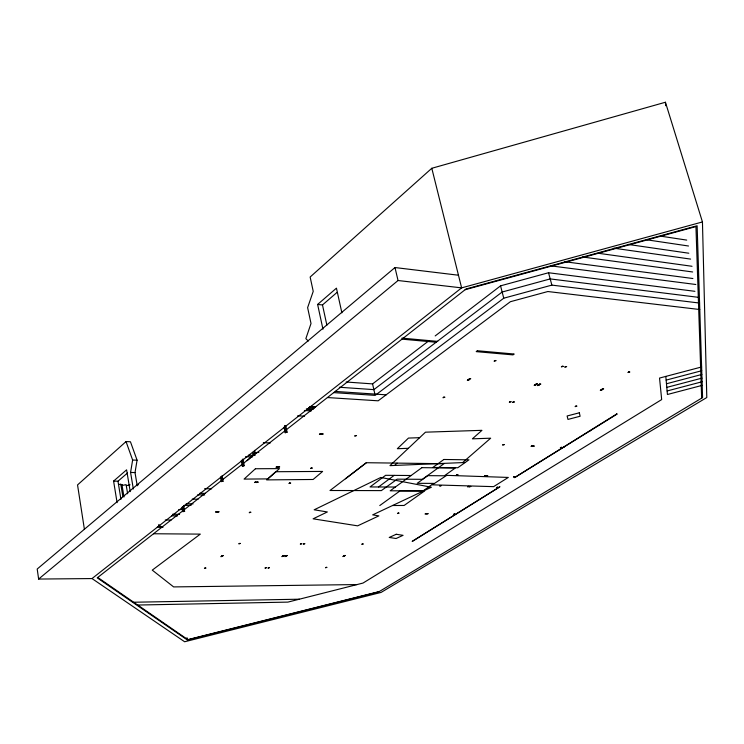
<?xml version="1.0" encoding="UTF-8"?>
<svg xmlns="http://www.w3.org/2000/svg" width="744" height="744" viewBox="0 0 744 744"><rect width="100%" height="100%" fill="white"/><g stroke="black" fill="none" stroke-linecap="round" stroke-linejoin="round"><path stroke-width="1.12" d="M133.334 488.994L130.581 472.44L132.627 460.024L126.034 441.573L130.451 441.769L137.073 460.183L135.017 472.579L137.231 485.795M120.63 484.651L121.932 484.511L121.532 485.609L126.117 484.623L127.633 493.793M120.649 484.335L118.733 484.437M394.599 465.446L397.091 463.112M247.185 460.62L252.83 455.375L255.118 455.375M126.034 441.573L77.543 484.921L84.425 529.458M458.471 275.224L394.99 267.542L37.2 569.021L38.632 579.055L92.014 578.562L184.633 641.756L381.067 592.429L706.8 397.519L702.448 221.945L665.434 102.244L431.799 168.284L310.146 277.019L313.224 291.36L307.625 307.635L311.011 323.501L305.849 338.641L308.295 341.04M462.656 462.582L490.659 438.197L472.375 438.839L481.963 430.33L425.475 432.18L389.958 465.642L465.223 462.48M117.096 502.656L113.59 481.098L126.601 469.836L130.219 491.617M322.961 329.211L317.623 304.445L336.446 288.151L341.887 312.824M113.59 481.098L117.98 481.219L127.55 472.97M317.623 304.445L322.487 304.947L337.069 292.383M38.632 579.055L398.04 280.516L461.624 287.872L702.448 221.945M92.014 578.562L461.624 287.872L431.799 168.284M182.903 511.63L184.652 511.175L182.903 511.63L182.113 507.148M221.321 481.582L223.135 481.098L221.321 481.582L220.503 477.164M241.279 460.536L242.349 466.135L244.199 465.651L242.916 458.927M284.031 427.158L285.157 432.692L287.082 432.18L285.733 425.54M244.199 465.651L242.349 466.135M287.082 432.18L285.157 432.692M345.467 478.811L366.355 462.722L444.019 463.707L422.332 479.322L397.203 479.155L381.347 490.612L330.011 490.501L366.355 462.722M346.146 382.007L372.577 383.895L428.739 340.864M435.184 335.925L500.554 285.845L548.533 272.741L694.924 291.322M699.583 303.059L551.871 285.11L503.753 298.204L375.153 395.371L333.712 392.618M378.529 486.976L394.171 475.379M379.775 505.557L400.067 490.863L424.647 490.919L404.113 505.474L392.544 505.511M126.368 485.711L130.07 484.79M258.856 452.436L254.336 452.622A1.488 0.521 -11 0 0 253.732 453.096L253.788 453.319M465.167 289.714L695.947 226.585L701.657 398.142M701.611 366.959L702.578 397.594L378.668 591.908L187.349 639.961L97.222 577.856L466.079 288.96L697.128 225.748L701.611 366.959L659.537 378.064L661.676 399.575L363.007 583.064L287.882 602.11L137.733 605.039M666.14 380.11L701.731 370.726M666.475 383.764L701.843 374.446M666.791 387.382L701.964 378.129M667.117 390.963L702.076 381.765M702.197 385.364L667.433 394.497L665.815 376.408M379.254 591.564L187.841 639.635L97.752 577.437M137.036 484.66L138.542 484.744M408.363 448.307L397.324 448.716L408.475 438.067L419.625 437.686M133.688 602.24L299.367 599.199M357.055 584.57L173.622 586.914L152.26 570.127L200.313 534.118L153.497 533.755M395.352 487.032L370.038 486.939L385.615 475.314L411.116 475.518M157.31 527.208L163.001 527.273M165.289 519.991L171.046 520.065M172.645 514.234L179.574 514.337M171.771 515.815L177.546 515.899M178.727 509.556L182.187 509.612M184.131 505.306L191.069 505.436M186.158 503.753L193.096 503.893M192.24 499.122L198.016 499.243M199.736 493.272L205.53 493.411M197.709 494.816L204.656 494.974M204.656 488.65L211.612 488.827M130.581 472.44L135.017 472.579M132.627 460.024L137.073 460.183M245.474 456.714L252.337 456.983M248.589 455.216L253.174 455.393M538.768 462.545L539.233 462.573M263.357 442.661L270.286 442.968M563.85 446.921L564.315 446.949M589.815 430.748L590.29 430.767M297.656 415.803L304.566 416.184M307.718 409.47L310.016 409.6M304.398 410.493L311.327 410.893M310.899 406.41L315.772 406.708M309.56 406.689L315.289 407.033M308.5 407.796L314.256 408.14M306.342 408.865L313.271 409.274M327.416 397.547L378.166 400.811L510.365 301.72L547.854 291.527L699.779 309.523M335.237 391.418L386.145 394.832M339.357 387.252L373.869 389.624L502.154 292.02L550.197 278.916L697.826 297.256M401.927 338.12L437.704 341.394M401.918 339.143L436.533 342.287M551.332 265.933L695.817 284.496M564.557 261.693L692.906 278.526M582.589 256.987L692.655 271.978M598.064 253.239L692.032 266.287M613.809 248.171L690.599 259.098M628.103 244.423L688.814 253.22M647.28 239.884L688.507 246.004M660.384 236.118L686.712 240.098M254.318 454.677L253.964 454.296A1.488 0.521 -11 0 1 254.569 453.821L255.824 453.505L255.583 452.306M158.956 525.301L161.829 527.254M548.533 272.741L551.871 285.11M500.554 285.845L503.753 298.204M394.99 267.542L398.04 280.516M372.577 383.895L374.939 394.413M322.487 304.947L326.876 325.165M284.534 425.475L285.882 432.125M254.56 450.399L254.959 452.464M252.588 452.371L253.193 455.477M241.958 460.006L243.028 465.614M222.112 475.583L222.93 480.001M221.154 476.653L221.972 481.07M183.666 505.576L184.456 510.059M182.717 506.673L183.517 511.156M186.958 637.673L187.349 639.961M158.881 524.455L159.263 526.724M121.932 484.511L123.978 496.992M120.788 484.121L122.834 496.601M117.98 481.219L120.947 499.345M665.434 102.244L665.657 105.722M255.424 468.748L244.069 479.099L267.924 478.885L279.484 468.618L255.424 468.748M275.782 471.724L266.575 479.899L313.122 479.48L322.636 471.426L275.782 471.724M216.197 511.695L215.574 512.17L217.304 511.714L216.197 511.695M255.294 482.019L254.634 482.531L256.429 482.056L255.294 482.019M276.666 466.786L275.978 467.306L277.81 466.832L276.666 466.786M320.171 433.808L319.427 434.366L321.334 433.864L320.171 433.808M218.048 511.733L217.425 512.197L219.155 511.751L218.048 511.733M257.182 482.075L256.522 482.577L258.317 482.112L257.182 482.075M278.572 466.851L277.884 467.372L279.707 466.897L278.572 466.851M322.106 433.901L321.371 434.459L323.268 433.957L322.106 433.901M249.863 512.253L249.231 512.718L250.942 512.272L249.863 512.253M289.593 483.005L288.923 483.507L290.699 483.042L289.593 483.005M311.271 468.004L310.564 468.515L312.378 468.041L311.271 468.004M355.409 435.538L354.656 436.096L356.534 435.593L355.409 435.538M477.378 350.75L476.179 351.624L513.016 354.888L514.216 354.032L477.378 350.75M421.876 467.66L390.191 490.798L423.103 490.873L433.64 483.395L417.207 483.312L427.847 475.649L444.373 475.779L455.291 468.032L421.876 467.66M443.88 459.476L432.859 467.455L457.802 467.734L468.943 459.839L443.88 459.476M204.991 568.053L204.433 568.453L206.004 568.044L204.991 568.053M221.442 556.279L220.866 556.689L222.465 556.27L221.442 556.279M222.4 555.591L221.824 556.001L223.433 555.591L222.4 555.591M239.382 543.436L238.787 543.864L240.414 543.446L239.382 543.436M443.787 397.147L442.968 397.742L444.912 397.222L443.787 397.147M468.19 379.682L467.334 380.296L469.325 379.775L468.19 379.682M469.622 378.659L468.767 379.273L470.747 378.752L469.622 378.659M494.974 360.514L494.09 361.156L496.118 360.608L494.974 360.514M265.515 567.719L264.938 568.109L266.482 567.709L265.515 567.719M282.45 556.214L281.855 556.624L283.427 556.214L282.45 556.214M283.436 555.545L282.841 555.954L284.413 555.545L283.436 555.545M300.901 543.697L300.297 544.106L301.887 543.697L300.901 543.697M510.17 401.63L509.333 402.206L511.23 401.704L510.17 401.63M535.029 384.76L534.164 385.346L536.099 384.843L535.029 384.76M536.489 383.774L535.615 384.36L537.549 383.848L536.489 383.774M562.287 366.253L561.385 366.866L563.366 366.346L562.287 366.253M268.5 567.7L267.924 568.091L269.468 567.691L268.5 567.7M285.454 556.214L284.868 556.614L286.431 556.214L285.454 556.214M286.449 555.545L285.854 555.945L287.426 555.545L286.449 555.545M303.933 543.706L303.32 544.115L304.919 543.706L303.933 543.706M513.425 401.853L512.588 402.42L514.485 401.927L513.425 401.853M538.312 385.011L537.438 385.597L539.372 385.085L538.312 385.011M539.763 384.025L538.889 384.611L540.823 384.099L539.763 384.025M565.589 366.532L564.687 367.145L566.658 366.625L565.589 366.532M446.772 475.351L432.32 484.828L493.598 486.65L508.31 477.434L446.772 475.351M398.152 513.1L397.473 513.537L399.11 513.118L398.152 513.1M440.392 485.581L439.676 486.046L441.369 485.609L440.392 485.581M457.123 474.672L456.388 475.156L458.099 474.709L457.123 474.672M503.353 444.549L502.563 445.061L504.348 444.605L503.353 444.549M326.086 567.384L325.5 567.765L327.007 567.374L326.086 567.384M343.468 556.159L342.854 556.559L344.398 556.159L343.468 556.159M344.481 555.508L343.868 555.898L345.411 555.508L344.481 555.508M362.384 543.948L361.761 544.348L363.323 543.948L362.384 543.948M575.94 406.075L575.084 406.633L576.935 406.15L575.94 406.075M601.18 389.782L600.296 390.349L602.184 389.856L601.18 389.782M602.659 388.824L601.775 389.4L603.663 388.898L602.659 388.824M628.838 371.926L627.917 372.521L629.843 372.009L628.838 371.926M425.726 513.574L425.047 514.011L426.665 513.592L425.726 513.574M468.348 486.399L467.623 486.855L469.297 486.427L468.348 486.399M485.218 475.639L484.474 476.113L486.167 475.676L485.218 475.639M531.811 445.926L531.021 446.437L532.778 445.972L531.811 445.926M427.288 513.602L426.61 514.039L428.228 513.62L427.288 513.602M469.929 486.446L469.204 486.901L470.878 486.474L469.929 486.446M486.809 475.695L486.065 476.169L487.766 475.732L486.809 475.695M533.42 446.009L532.63 446.512L534.387 446.056L533.42 446.009M454.193 514.067L453.514 514.495L455.114 514.085L454.193 514.067M497.178 487.246L496.453 487.701L498.108 487.274L497.178 487.246M514.188 476.634L513.444 477.099L515.118 476.671L514.188 476.634M561.134 447.349L560.334 447.842L562.073 447.395L561.134 447.349M499.791 486.827L412.288 541.353L499.791 486.827M616.72 413.98L514.532 477.648L617.195 414.008L616.72 413.98M380.807 477.462L314.173 509.798L327.351 511.956L313.112 518.819L357.632 525.841L378.845 515.89L372.679 514.867L431.362 487.246L380.807 477.462M396.227 534.266L389.233 537.456L396.087 538.507L403.071 535.327L396.227 534.266M579.334 412.79L567.114 415.98L567.97 419.421L580.115 416.249L579.334 412.79"/></g></svg>
